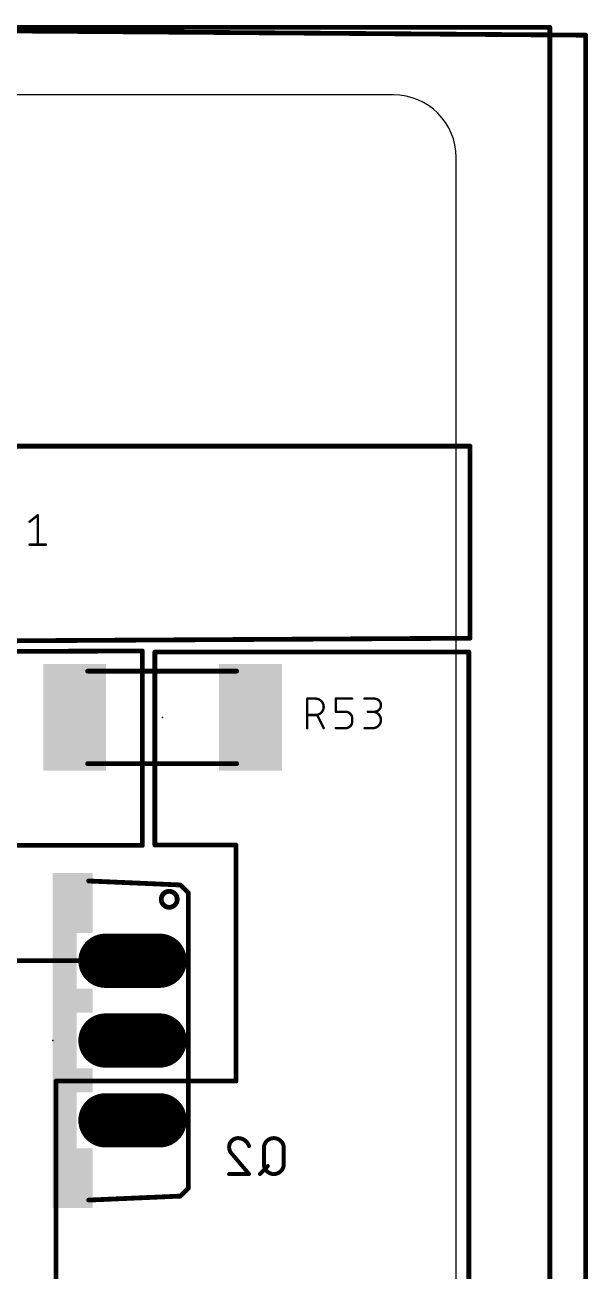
# Model space of a CAD drawing. Extents: x -2.3 to 95.2, y -2.6 to 57.4.
# Drawn here: x 77.26 to 95.2, y 17.55 to 57.23 of the extents above; entities that cross this region are included whole.
import ezdxf

# ---------------------------------------------------------------- set-up
doc = ezdxf.new("R2010")
doc.units = 0
for name, color, linetype in [('1', 12, 'CONTINUOUS'), ('16', 132, 'CONTINUOUS'), ('17', 253, 'CONTINUOUS'), ('20', 31, 'CONTINUOUS'), ('22', 253, 'CONTINUOUS'), ('23', 53, 'CONTINUOUS'), ('24', 53, 'CONTINUOUS'), ('25', 253, 'CONTINUOUS'), ('26', 253, 'CONTINUOUS'), ('29', 253, 'CONTINUOUS'), ('30', 253, 'CONTINUOUS'), ('51', 253, 'CONTINUOUS')]:
    doc.layers.add(name, color=color, linetype=linetype)

# ---------------------------------------------------------------- blocks, each defined once
blk = doc.blocks.new('RECT')
blk.add_solid([(-0.5, -0.5), (0.5, -0.5), (-0.5, 0.5), (0.5, 0.5)])
blk = doc.blocks.new('LONGP100')
at = {"const_width": 1}
blk.add_lwpolyline([(-0.5, 0), (0.5, 0)], dxfattribs=at)
at = {"const_width": 0.5}
for points in [[(-0.5, 0.25, 1), (-0.5, -0.25)], [(0.5, -0.25, 1), (0.5, 0.25)]]:
    blk.add_lwpolyline(points, format="xyb", dxfattribs=at)

msp = doc.modelspace()

# ---------------------------------------------------------------- linework, layer by layer
at = {"layer": '1', "const_width": 0.1524}
for points in [[(55.2031, 57.15), (93.98, 57.15)], [(93.98, 57.15), (93.98, -2.54)], [(75.025, 43.815), (91.44, 43.815)], [(91.44, 43.815), (91.44, 37.6992)], [(91.44, 37.6992), (74.5484, 37.6038)], [(74.5717, 37.2684), (81, 37.2947)], [(81, 37.2947), (81, 31.1018)], [(81.4, 31.1131), (81.4, 37.2608)], [(81.4, 37.2608), (91.4, 37.2608)], [(91.4, 37.2608), (91.4, 16.6)], [(81, 31.1018), (64.6509, 31.1018)], [(83.9848, 31.1131), (81.4, 31.1131)], [(83.9848, 23.6018), (83.9848, 31.1131)], [(78.2526, 23.6018), (83.9848, 23.6018)], [(78.2526, 16.6), (78.2526, 23.6018)]]:
    msp.add_lwpolyline(points, dxfattribs=at)
at = {"layer": '1', "const_width": 0.0762}
for points in [[(94.0181, 57.15, 1), (93.9419, 57.15)], [(93.98, 57.1119, 1), (93.98, 57.1881)], [(91.4781, 43.815, 1), (91.4019, 43.815)], [(91.44, 43.7769, 1), (91.44, 43.8531)], [(91.4019, 37.6992, 1), (91.4781, 37.6992)], [(91.4402, 37.6611, 1), (91.4398, 37.7373)], [(81.0381, 37.2947, 1), (80.9619, 37.2947)], [(81.0002, 37.2566, 1), (80.9998, 37.3328)], [(81.4381, 37.2608, 1), (81.3619, 37.2608)], [(81.4, 37.2989, 1), (81.4, 37.2227)], [(91.4381, 37.2608, 1), (91.3619, 37.2608)], [(91.4, 37.2227, 1), (91.4, 37.2989)], [(80.9619, 31.1018, 1), (81.0381, 31.1018)], [(81, 31.0637, 1), (81, 31.1399)], [(81.4, 31.1512, 1), (81.4, 31.075)], [(81.3619, 31.1131, 1), (81.4381, 31.1131)], [(84.0229, 31.1131, 1), (83.9467, 31.1131)], [(83.9848, 31.075, 1), (83.9848, 31.1512)], [(78.2526, 23.6399, 1), (78.2526, 23.5637)], [(78.2907, 23.6018, 1), (78.2145, 23.6018)], [(83.9467, 23.6018, 1), (84.0229, 23.6018)], [(83.9848, 23.5637, 1), (83.9848, 23.6399)]]:
    msp.add_lwpolyline(points, format="xyb", dxfattribs=at)
at = {"layer": '16', "const_width": 0.1524}
for points in [[(95.123, 56.8997), (61.7632, 57.145)], [(95.123, -0.762), (95.123, 56.8997)], [(76.9596, 27.4296), (80.6888, 27.4296)]]:
    msp.add_lwpolyline(points, dxfattribs=at)
at = {"layer": '16', "const_width": 0.0762}
for points in [[(95.1611, 56.8997, 1), (95.0849, 56.8997)], [(95.1227, 56.8616, 1), (95.1233, 56.9378)], [(80.6888, 27.3915, 1), (80.6888, 27.4677)]]:
    msp.add_lwpolyline(points, format="xyb", dxfattribs=at)
at = {"layer": '20'}
for p, q in [((89, 55), (54.61, 55)), ((91, 2), (91, 53))]:
    msp.add_line(p, q, dxfattribs=at)
msp.add_arc((89, 53), 2, 0, 90, dxfattribs=at)
at = {"layer": '22', "const_width": 0.1524}
for points in [[(82.2128, 29.8426), (79.2918, 29.9696)], [(82.2128, 29.8426), (82.4668, 29.5886)], [(82.4668, 20.1906), (82.4668, 29.5886)], [(82.4668, 20.1906), (82.2128, 19.9366)], [(79.2918, 19.8096), (82.2128, 19.9366)]]:
    msp.add_lwpolyline(points, dxfattribs=at)
at = {"layer": '22'}
for points, const_width in [([(79.2935, 30.0077, 1), (79.2901, 29.9315)], 0.0762), ([(82.2397, 29.8695, 1), (82.1859, 29.8157)], 0.0762), ([(82.2111, 29.8045, 1), (82.2145, 29.8807)], 0.0762), ([(81.8572, 29.1314, 1), (81.8572, 29.6394, 1), (81.8572, 29.1314)], 0.1524), ([(82.5049, 29.5886, 1), (82.4287, 29.5886)], 0.0762), ([(82.4399, 29.5617, 1), (82.4937, 29.6155)], 0.0762), ([(82.4937, 20.1637, 1), (82.4399, 20.2175)], 0.0762), ([(79.2901, 19.8477, 1), (79.2935, 19.7715)], 0.0762), ([(82.1859, 19.9635, 1), (82.2397, 19.9097)], 0.0762), ([(82.2145, 19.8985, 1), (82.2111, 19.9747)], 0.0762), ([(82.4287, 20.1906, 1), (82.5049, 20.1906)], 0.0762)]:
    msp.add_lwpolyline(points, format="xyb", dxfattribs=dict(at, const_width=const_width))
at = {"layer": '23'}
msp.add_point((81.645, 35.179), dxfattribs=at)
at = {"layer": '24'}
msp.add_point((78.1488, 24.8896), dxfattribs=at)
at = {"layer": '25', "const_width": 0.0762}
for points in [[(77.409, 41.4091), (77.6701, 41.6179)], [(77.6701, 41.6179), (77.6701, 40.6781)], [(77.409, 40.6781), (77.9311, 40.6781)], [(86.2551, 34.8361), (86.2551, 35.7759)], [(86.2551, 35.7759), (86.5162, 35.7759)], [(87.1638, 35.3582), (87.1638, 35.7759)], [(87.1638, 35.7759), (87.6859, 35.7759)], [(88.0782, 35.7759), (88.3915, 35.7759)], [(87.4771, 35.3582), (87.1638, 35.3582)], [(88.3915, 35.3582), (88.1826, 35.3582)], [(86.5162, 35.2538), (86.2551, 35.2538)], [(86.7772, 34.8361), (86.5684, 35.2538)], [(87.6859, 35.0449), (87.6859, 35.1494)], [(87.1638, 34.8361), (87.4771, 34.8361)], [(88.0782, 34.8361), (88.3392, 34.8361)]]:
    msp.add_lwpolyline(points, dxfattribs=at)
at = {"layer": '25'}
for points, const_width in [([(77.3971, 41.4239, 1), (77.4209, 41.3942)], 0.0381), ([(77.6891, 41.6179, 1), (77.651, 41.6179)], 0.0381), ([(77.682, 41.603, 1), (77.6582, 41.6328)], 0.0381), ([(77.409, 40.6972, 1), (77.409, 40.6591)], 0.0381), ([(77.651, 40.6781, 1), (77.6891, 40.6781)], 0.0381), ([(77.9311, 40.6591, 1), (77.9311, 40.6972)], 0.0381), ([(86.2551, 35.795, 1), (86.2551, 35.7569)], 0.0381), ([(86.2741, 35.7759, 1), (86.2361, 35.7759)], 0.0381), ([(86.5162, 35.795, 1), (86.5162, 35.7569)], 0.0381), ([(86.5162, 35.2538, 1), (86.5162, 35.7759)], 0.0762), ([(86.5162, 35.7569, 1), (86.5162, 35.795)], 0.0381), ([(87.1638, 35.795, 1), (87.1638, 35.7569)], 0.0381), ([(87.1828, 35.7759, 1), (87.1447, 35.7759)], 0.0381), ([(87.6859, 35.7569, 1), (87.6859, 35.795)], 0.0381), ([(88.0782, 35.795, 1), (88.0782, 35.7569)], 0.0381), ([(88.3915, 35.795, 1), (88.3915, 35.7569)], 0.0381), ([(88.3915, 35.3582, 1), (88.3915, 35.7759)], 0.0762), ([(88.3915, 35.7569, 1), (88.3915, 35.795)], 0.0381), ([(87.1638, 35.3773, 1), (87.1638, 35.3392)], 0.0381), ([(87.1447, 35.3582, 1), (87.1828, 35.3582)], 0.0381), ([(87.6859, 35.1494, 0.4142), (87.4771, 35.3582)], 0.0762), ([(87.4771, 35.3773, 1), (87.4771, 35.3392)], 0.0381), ([(87.4771, 35.3392, 1), (87.4771, 35.3773)], 0.0381), ([(88.1826, 35.3773, 1), (88.1826, 35.3392)], 0.0381), ([(88.3392, 34.8361, 1), (88.3392, 35.3582)], 0.0762), ([(88.3392, 35.3773, 1), (88.3392, 35.3392)], 0.0381), ([(88.3915, 35.3773, 1), (88.3915, 35.3392)], 0.0381), ([(88.3915, 35.3392, 1), (88.3915, 35.3773)], 0.0381), ([(86.2551, 35.2728, 1), (86.2551, 35.2347)], 0.0381), ([(86.5162, 35.2728, 1), (86.5162, 35.2347)], 0.0381), ([(86.5162, 35.2347, 1), (86.5162, 35.2728)], 0.0381), ([(86.5854, 35.2623, 1), (86.5513, 35.2453)], 0.0381), ([(87.4771, 34.8361, 0.4142), (87.6859, 35.0449)], 0.0762), ([(87.7049, 35.1494, 1), (87.6669, 35.1494)], 0.0381), ([(87.6669, 35.1494, 1), (87.7049, 35.1494)], 0.0381), ([(87.7049, 35.0449, 1), (87.6669, 35.0449)], 0.0381), ([(87.6669, 35.0449, 1), (87.7049, 35.0449)], 0.0381), ([(86.2361, 34.8361, 1), (86.2741, 34.8361)], 0.0381), ([(86.7602, 34.8276, 1), (86.7942, 34.8446)], 0.0381), ([(87.1638, 34.8552, 1), (87.1638, 34.8171)], 0.0381), ([(87.4771, 34.8552, 1), (87.4771, 34.8171)], 0.0381), ([(87.4771, 34.8171, 1), (87.4771, 34.8552)], 0.0381), ([(88.0782, 34.8552, 1), (88.0782, 34.8171)], 0.0381), ([(88.3392, 34.8552, 1), (88.3392, 34.8171)], 0.0381), ([(88.3392, 34.8171, 1), (88.3392, 34.8552)], 0.0381)]:
    msp.add_lwpolyline(points, format="xyb", dxfattribs=dict(at, const_width=const_width))
at = {"layer": '26'}
for points, const_width in [([(84.0508, 21.7825, 0.4142), (83.765, 21.4968)], 0.127), ([(84.4, 21.5285, 0.3252), (84.0508, 21.7825)], 0.127), ([(84.0508, 21.8143, 1), (84.0508, 21.7508)], 0.0635), ([(84.0508, 21.7508, 1), (84.0508, 21.8143)], 0.0635), ([(85.5061, 21.465, 1), (84.8711, 21.465)], 0.127), ([(83.765, 21.4968, 0.2053), (83.8603, 21.2745)], 0.127), ([(83.7968, 21.4967, 1), (83.7333, 21.4968)], 0.0635), ([(83.7333, 21.4968, 1), (83.7968, 21.4968)], 0.0635), ([(84.3698, 21.5187, 1), (84.4303, 21.5383)], 0.0635), ([(84.9029, 21.465, 1), (84.8393, 21.465)], 0.0635), ([(84.8393, 21.465, 1), (84.9029, 21.465)], 0.0635), ([(85.5379, 21.465, 1), (85.4744, 21.465)], 0.0635), ([(85.4744, 21.465, 1), (85.5379, 21.465)], 0.0635), ([(83.8845, 21.2951, 1), (83.8361, 21.2539)], 0.0635), ([(83.8384, 21.2515, 1), (83.8822, 21.2975)], 0.0635), ([(83.765, 20.6713, 1), (83.765, 20.6078)], 0.0635), ([(84.3759, 20.6189, 1), (84.4242, 20.6601)], 0.0635), ([(84.4, 20.6078, 1), (84.4, 20.6713)], 0.0635), ([(84.7216, 20.662, 1), (84.7666, 20.617)], 0.0635), ([(84.9029, 20.957, 1), (84.8393, 20.957)], 0.0635), ([(84.8393, 20.957, 1), (84.9029, 20.957)], 0.0635), ([(84.8711, 20.957, 1), (85.5061, 20.957)], 0.127), ([(85.0206, 20.871, 1), (84.9756, 20.916)], 0.0635), ([(85.5379, 20.957, 1), (85.4744, 20.957)], 0.0635), ([(85.4744, 20.957, 1), (85.5379, 20.957)], 0.0635)]:
    msp.add_lwpolyline(points, format="xyb", dxfattribs=dict(at, const_width=const_width))
at = {"layer": '26', "const_width": 0.127}
for points in [[(84.8711, 21.465), (84.8711, 20.957)], [(85.5061, 20.957), (85.5061, 21.465)], [(83.8603, 21.2745), (84.4, 20.6395)], [(84.4, 20.6395), (83.765, 20.6395)], [(84.9981, 20.8935), (84.7441, 20.6395)]]:
    msp.add_lwpolyline(points, dxfattribs=at)
at = {"layer": '51', "const_width": 0.1524}
for points in [[(84.007, 36.652), (79.258, 36.652)], [(84.007, 33.706), (79.258, 33.706)]]:
    msp.add_lwpolyline(points, dxfattribs=at)
at = {"layer": '51', "const_width": 0.0762}
for points in [[(79.258, 36.6901, 1), (79.258, 36.6139)], [(84.007, 36.6139, 1), (84.007, 36.6901)], [(79.258, 33.7441, 1), (79.258, 33.6679)], [(84.007, 33.6679, 1), (84.007, 33.7441)]]:
    msp.add_lwpolyline(points, format="xyb", dxfattribs=at)

# ---------------------------------------------------------------- block references
at = {"layer": '1', "xscale": 1.8, "yscale": 3.2, "rotation": 180}
for p in [(78.845, 35.179), (84.445, 35.179)]:
    msp.add_blockref('RECT', p, dxfattribs=at)
at = {"layer": '17', "xscale": 1.524, "yscale": 1.524, "rotation": 180}
for p in [(80.6888, 27.4296), (80.6888, 27.4296), (80.6888, 24.8896), (80.6888, 24.8896), (80.6888, 22.3496), (80.6888, 22.3496)]:
    msp.add_blockref('LONGP100', p, dxfattribs=at)
at = {"layer": '22', "rotation": 270}
for p, xscale, yscale in [((78.5298, 24.8896), 10.668, 0.762), ((79.1648, 29.2711), 1.905, 0.508), ((79.1648, 26.1596), 0.762, 0.508), ((79.1648, 23.6196), 0.762, 0.508), ((79.1648, 20.5081), 1.905, 0.508)]:
    msp.add_blockref('RECT', p, dxfattribs=dict(at, xscale=xscale, yscale=yscale))
at = {"layer": '29', "rotation": 180}
for name, p, xscale, yscale in [('RECT', (78.845, 35.179), 2.0032, 3.4032), ('RECT', (84.445, 35.179), 2.0032, 3.4032), ('LONGP100', (80.6888, 27.4296), 1.7272, 1.7272), ('LONGP100', (80.6888, 24.8896), 1.7272, 1.7272), ('LONGP100', (80.6888, 22.3496), 1.7272, 1.7272)]:
    msp.add_blockref(name, p, dxfattribs=dict(at, xscale=xscale, yscale=yscale))
at = {"layer": '30', "xscale": 1.7272, "yscale": 1.7272, "rotation": 180}
for p in [(80.6888, 27.4296), (80.6888, 24.8896), (80.6888, 22.3496)]:
    msp.add_blockref('LONGP100', p, dxfattribs=at)
at = {"layer": '51', "xscale": 0.8499, "yscale": 3.1001, "rotation": 180}
for p in [(78.8578, 35.1784), (84.4205, 35.1784)]:
    msp.add_blockref('RECT', p, dxfattribs=at)

doc.saveas('drawing.dxf')
